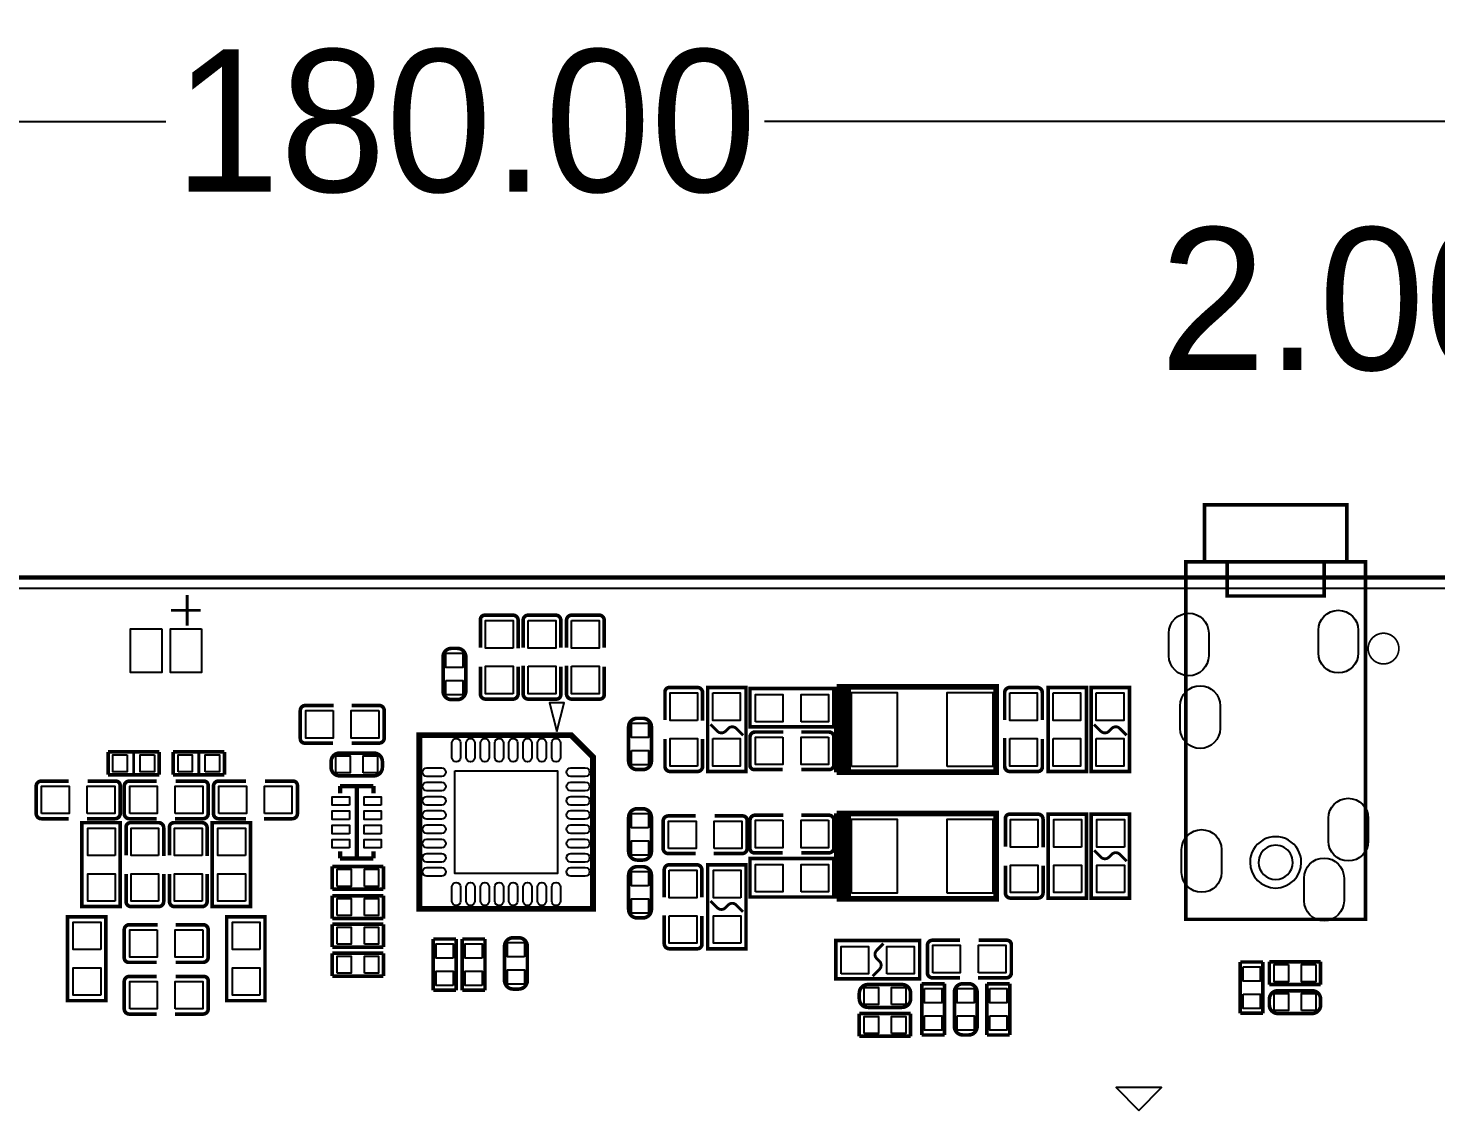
# Model space of a CAD drawing. Extents: x -114 to 119, y -60 to 69.
# Drawn here: x -15.34 to 34.07, y 31.24 to 69.28 of the extents above; entities that cross this region are included whole.
import ezdxf

# ---------------------------------------------------------------- set-up
doc = ezdxf.new("R2010")
doc.units = 0
doc.header["$MEASUREMENT"] = 0
doc.layers.get('0').update_dxf_attribs({"linetype": 'CONTINUOUS'})
doc.layers.get('Defpoints').update_dxf_attribs({"linetype": 'CONTINUOUS'})
doc.layers.add('ETCH_BOTTOM', color=253, linetype='CONTINUOUS')
doc.dimstyles.get("Standard").update_dxf_attribs({"dimtxt": 5, "dimasz": 0.18, "dimexe": 0.18, "dimexo": 0.0625, "dimgap": 0.09, "dimtad": 0, "dimtih": 1, "dimtoh": 1, "dimzin": 0, "dimdsep": 46, "dimtxsty": 'Standard', "dimcen": 0.09, "dimadec": 0, "dimazin": 0, "dimtfac": 1, "dimtofl": 0, "dimtmove": 0, "dimatfit": 3, "dimfxl": 0, "dimtolj": 1, "dimtzin": 0, "dimarcsym": 0})

# ---------------------------------------------------------------- blocks, each defined once
blk = doc.blocks.new('*D8')
at = {"color": 0, "linetype": 'Continuous', "lineweight": -2, "transparency": 16777216}
for p, q in [((-90, 48.031), (-90, 66.18)), ((-89.82, 66), (-10.507, 66)), ((89.82, 66), (10.507, 66)), ((90, 48.031), (90, 66.18))]:
    blk.add_line(p, q, dxfattribs=at)
at = {"color": 0, "linetype": 'Continuous', "transparency": 16777216}
for points in [[(-89.82, 66.03), (-89.82, 65.97), (-90, 66)], [(89.82, 66.03), (89.82, 65.97), (90, 66)]]:
    blk.add_solid(points, dxfattribs=at)
at = {"layer": 'Defpoints', "color": 0, "linetype": 'Continuous', "transparency": 16777216}
for p in [(90, 66), (-90, 47.968), (90, 47.968)]:
    blk.add_point(p, dxfattribs=at)
at = {"color": 0, "linetype": 'Continuous', "transparency": 16777216, "insert": (0, 66), "char_height": 5, "attachment_point": 5}
blk.add_mtext('\\A1;180.00', dxfattribs=at)
blk = doc.blocks.new('*D13')
at = {"color": 0, "linetype": 'Continuous', "lineweight": -2, "transparency": 16777216}
for p, q in [((37.827, 47.72), (37.827, 59.928)), ((39.827, 47.72), (39.827, 59.928)), ((37.827, 59.748), (37.647, 59.748)), ((39.647, 59.748), (38.007, 59.748))]:
    blk.add_line(p, q, dxfattribs=at)
at = {"color": 0, "linetype": 'Continuous', "transparency": 16777216}
for points in [[(38.007, 59.778), (38.007, 59.718), (37.827, 59.748)], [(39.647, 59.778), (39.647, 59.718), (39.827, 59.748)]]:
    blk.add_solid(points, dxfattribs=at)
at = {"layer": 'Defpoints', "color": 0, "linetype": 'Continuous', "transparency": 16777216}
for p in [(37.827, 59.748), (37.827, 47.657), (39.827, 47.657)]:
    blk.add_point(p, dxfattribs=at)
at = {"color": 0, "linetype": 'Continuous', "transparency": 16777216, "insert": (30.891, 59.748), "char_height": 5, "attachment_point": 5}
blk.add_mtext('\\A1;2.00', dxfattribs=at)

msp = doc.modelspace()

# ---------------------------------------------------------------- linework, layer by layer
at = {"layer": 'ETCH_BOTTOM'}
for points, format in [([(30.947995, 50.546, 0.127, 0.127, 0), (30.947995, 52.545996, 0.127, 0.127, 0), (25.948005, 52.545996, 0.127, 0.127, 0), (25.948005, 50.546, 0.127, 0.127, 0)], "xyseb"), ([(31.598006, 37.996012, 0.127, 0.127, 0), (31.598006, 50.546, 0.127, 0.127, 0), (25.297994, 50.546, 0.127, 0.127, 0), (25.297994, 37.996012, 0.127, 0.127, 0), (31.598006, 37.996012, 0.127, 0.127, 0)], "xyseb"), ([(30.147997, 50.546, 0.127, 0.127, 0), (30.147997, 49.346002, 0.127, 0.127, 0), (26.748003, 49.346002, 0.127, 0.127, 0), (26.748003, 50.546, 0.127, 0.127, 0)], "xyseb"), ([(-89.999998, 47.079103, 0.1524, 0.1524, 0), (-89.999998, -47.9679, 0.1524, 0.1524, 0.414214), (-87.967998, -49.9999, 0.1524, 0.1524, 0), (87.967998, -49.9999, 0.1524, 0.1524, 0.414214), (89.999998, -47.9679, 0.1524, 0.1524, 0), (89.999998, 47.968103, 0.1524, 0.1524, 0.414214), (87.967998, 50.000103, 0.1524, 0.1524, 0), (-87.967998, 50.000103, 0.1524, 0.1524, 0.414214), (-89.999998, 47.968103, 0.1524, 0.1524, 0), (-89.999998, 47.079103, 0.1524, 0.1524, 0)], "xyseb"), ([(-9.7663, 48.3108, 0.1016, 0.1016, 0), (-9.7663, 49.3776, 0.1016, 0.1016, 0)], "xyseb"), ([(-10.3251, 48.8442, 0.1016, 0.1016, 0), (-9.2837, 48.8442, 0.1016, 0.1016, 0)], "xyseb"), ([(1.8542, 47.50562, 0.127, 0.127, 0), (1.8542, 48.49622, 0.127, 0.127, 0.414214), (1.6764, 48.67402, 0.127, 0.127, 0), (0.6858, 48.67402, 0.127, 0.127, 0.414214), (0.5334, 48.52162, 0.127, 0.127, 0), (0.5334, 47.53102, 0.127, 0.127, 0)], "xyseb"), ([(3.3528, 47.53102, 0.127, 0.127, 0), (3.3528, 48.49622, 0.127, 0.127, 0.414214), (3.175, 48.67402, 0.127, 0.127, 0), (2.2098, 48.67402, 0.127, 0.127, 0.414214), (2.032, 48.49622, 0.127, 0.127, 0), (2.032, 47.53102, 0.127, 0.127, 0)], "xyseb"), ([(4.8768, 47.53102, 0.127, 0.127, 0), (4.8768, 48.49622, 0.127, 0.127, 0.414214), (4.699, 48.67402, 0.127, 0.127, 0), (3.7338, 48.67402, 0.127, 0.127, 0.414214), (3.556, 48.49622, 0.127, 0.127, 0), (3.556, 47.53102, 0.127, 0.127, 0)], "xyseb"), ([(32.772807, 47.500997, 0.059995, 0.059995, 1.000005), (31.695187, 47.500997, 0.059995, 0.059995, 0.999995), (32.772807, 47.500997, 0.059995, 0.059995, 0)], "xyseb"), ([(-0.281, 45.709103, 0.127, 0.127, 0), (-0.481, 45.709103, 0.127, 0.127, -0.414215), (-0.780999, 46.009103, 0.127, 0.127, 0), (-0.780999, 47.208897, 0.127, 0.127, -0.414215), (-0.481, 47.508897, 0.127, 0.127, 0), (-0.281, 47.508897, 0.127, 0.127, -0.414215), (0.018999, 47.208897, 0.127, 0.127, 0), (0.018999, 46.009103, 0.127, 0.127, -0.414215), (-0.281, 45.709103, 0.127, 0.127, 0)], "xyseb"), ([(2.032, 46.89602, 0.127, 0.127, 0), (2.032, 45.90542, 0.127, 0.127, 0.414214), (2.2098, 45.72762, 0.127, 0.127, 0), (3.2004, 45.72762, 0.127, 0.127, 0.414214), (3.3528, 45.88002, 0.127, 0.127, 0), (3.3528, 46.87062, 0.127, 0.127, 0)], "xyseb"), ([(3.556, 46.89602, 0.127, 0.127, 0), (3.556, 45.90542, 0.127, 0.127, 0.414214), (3.7338, 45.72762, 0.127, 0.127, 0), (4.7244, 45.72762, 0.127, 0.127, 0.414214), (4.8768, 45.88002, 0.127, 0.127, 0), (4.8768, 46.87062, 0.127, 0.127, 0)], "xyseb"), ([(0.5334, 46.87062, 0.127, 0.127, 0), (0.5334, 45.90542, 0.127, 0.127, 0.414214), (0.7112, 45.72762, 0.127, 0.127, 0), (1.6764, 45.72762, 0.127, 0.127, 0.414214), (1.8542, 45.90542, 0.127, 0.127, 0), (1.8542, 46.87062, 0.127, 0.127, 0)], "xyseb"), ([(8.3312, 44.96562, 0.127, 0.127, 0), (8.3312, 45.95622, 0.127, 0.127, 0.414214), (8.1534, 46.13402, 0.127, 0.127, 0), (7.1628, 46.13402, 0.127, 0.127, 0.414214), (7.0104, 45.98162, 0.127, 0.127, 0), (7.0104, 44.99102, 0.127, 0.127, 0)], "xyseb"), ([(9.8552, 43.18762, 0.127, 0.127, 0), (8.509, 43.18762, 0.127, 0.127, 0), (8.509, 46.13402, 0.127, 0.127, 0), (9.8552, 46.13402, 0.127, 0.127, 0), (9.8552, 43.18762, 0.127, 0.127, 0)], "xyseb"), ([(12.9413, 46.09592, 0.127, 0.127, 0), (12.9413, 44.74972, 0.127, 0.127, 0), (9.9949, 44.74972, 0.127, 0.127, 0), (9.9949, 46.09592, 0.127, 0.127, 0), (12.9413, 46.09592, 0.127, 0.127, 0)], "xyseb"), ([(13.040106, 46.160817, 0.200711, 0.200711, 0), (13.240106, 46.160817, 0.200711, 0.200711, 0), (13.240106, 43.160823, 0.200711, 0.200711, 0), (13.040106, 43.160823, 0.200711, 0.200711, 0), (14.240104, 43.160823, 0.200711, 0.200711, 0)], "xyseb"), ([(13.040106, 46.160817, 0.200711, 0.200711, 0), (13.040106, 43.160823, 0.200711, 0.200711, 0)], "xyseb"), ([(14.240104, 43.160823, 0.200711, 0.200711, 0), (18.640095, 43.160823, 0.200711, 0.200711, 0), (18.640095, 46.160817, 0.200711, 0.200711, 0), (13.040106, 46.160817, 0.200711, 0.200711, 0)], "xyseb"), ([(13.440105, 46.160817, 0.200711, 0.200711, 0), (13.440105, 43.160823, 0.200711, 0.200711, 0)], "xyseb"), ([(20.2565, 44.99102, 0.127, 0.127, 0), (20.2565, 45.95622, 0.127, 0.127, 0.414214), (20.0787, 46.13402, 0.127, 0.127, 0), (19.1135, 46.13402, 0.127, 0.127, 0.414214), (18.9357, 45.95622, 0.127, 0.127, 0), (18.9357, 44.99102, 0.127, 0.127, 0)], "xyseb"), ([(21.8059, 43.18762, 0.127, 0.127, 0), (20.4597, 43.18762, 0.127, 0.127, 0), (20.4597, 46.13402, 0.127, 0.127, 0), (21.8059, 46.13402, 0.127, 0.127, 0), (21.8059, 43.18762, 0.127, 0.127, 0)], "xyseb"), ([(23.3172, 43.18762, 0.127, 0.127, 0), (21.971, 43.18762, 0.127, 0.127, 0), (21.971, 46.13402, 0.127, 0.127, 0), (23.3172, 46.13402, 0.127, 0.127, 0), (23.3172, 43.18762, 0.127, 0.127, 0)], "xyseb"), ([(-4.6228, 45.5041, 0.127, 0.127, 0), (-5.6134, 45.5041, 0.127, 0.127, 0.414214), (-5.7912, 45.3263, 0.127, 0.127, 0), (-5.7912, 44.3357, 0.127, 0.127, 0.414214), (-5.6388, 44.1833, 0.127, 0.127, 0), (-4.6482, 44.1833, 0.127, 0.127, 0)], "xyseb"), ([(-3.9878, 44.1833, 0.127, 0.127, 0), (-3.0226, 44.1833, 0.127, 0.127, 0.414214), (-2.8448, 44.3611, 0.127, 0.127, 0), (-2.8448, 45.3263, 0.127, 0.127, 0.414214), (-3.0226, 45.5041, 0.127, 0.127, 0), (-3.9878, 45.5041, 0.127, 0.127, 0)], "xyseb"), ([(6.2341, 43.252923, 0.127, 0.127, 0), (6.0341, 43.252923, 0.127, 0.127, -0.414215), (5.734101, 43.552923, 0.127, 0.127, 0), (5.734101, 44.752717, 0.127, 0.127, -0.414215), (6.0341, 45.052717, 0.127, 0.127, 0), (6.2341, 45.052717, 0.127, 0.127, -0.414215), (6.534099, 44.752717, 0.127, 0.127, 0), (6.534099, 43.552923, 0.127, 0.127, -0.414215), (6.2341, 43.252923, 0.127, 0.127, 0)], "xyseb"), ([(-1.6129, 43.69562, 0.2032, 0.2032, 0), (-1.6129, 38.36162, 0.2032, 0.2032, 0), (4.4831, 38.36162, 0.2032, 0.2032, 0), (4.4831, 43.69562, 0.2032, 0.2032, 0), (3.7211, 44.45762, 0.2032, 0.2032, 0), (-1.6129, 44.45762, 0.2032, 0.2032, 0), (-1.6129, 43.69562, 0.2032, 0.2032, 0)], "xyseb"), ([(9.7536, 44.45762, 0.1, 0.1, 0), (9.514002, 44.697218, 0.1, 0.1, 0.414133), (9.231198, 44.697218, 0.1, 0.1, 0), (9.133002, 44.599022, 0.1, 0.1, -0.414133), (8.850198, 44.599022, 0.1, 0.1, 0), (8.6106, 44.83862, 0.1, 0.1, 0)], "xyseb"), ([(11.1633, 44.57192, 0.127, 0.127, 0), (10.1727, 44.57192, 0.127, 0.127, 0.414214), (9.9949, 44.39412, 0.127, 0.127, 0), (9.9949, 43.40352, 0.127, 0.127, 0.414214), (10.1473, 43.25112, 0.127, 0.127, 0), (11.1379, 43.25112, 0.127, 0.127, 0)], "xyseb"), ([(11.7983, 43.25112, 0.127, 0.127, 0), (12.7635, 43.25112, 0.127, 0.127, 0.414214), (12.9413, 43.42892, 0.127, 0.127, 0), (12.9413, 44.39412, 0.127, 0.127, 0.414214), (12.7635, 44.57192, 0.127, 0.127, 0), (11.7983, 44.57192, 0.127, 0.127, 0)], "xyseb"), ([(23.2156, 44.45762, 0.1, 0.1, 0), (22.976002, 44.697218, 0.1, 0.1, 0.414133), (22.693198, 44.697218, 0.1, 0.1, 0), (22.595002, 44.599022, 0.1, 0.1, -0.414133), (22.312198, 44.599022, 0.1, 0.1, 0), (22.0726, 44.83862, 0.1, 0.1, 0)], "xyseb"), ([(7.0104, 44.33062, 0.127, 0.127, 0), (7.0104, 43.36542, 0.127, 0.127, 0.414214), (7.1882, 43.18762, 0.127, 0.127, 0), (8.1534, 43.18762, 0.127, 0.127, 0.414214), (8.3312, 43.36542, 0.127, 0.127, 0), (8.3312, 44.33062, 0.127, 0.127, 0)], "xyseb"), ([(18.9357, 44.35602, 0.127, 0.127, 0), (18.9357, 43.36542, 0.127, 0.127, 0.414214), (19.1135, 43.18762, 0.127, 0.127, 0), (20.1041, 43.18762, 0.127, 0.127, 0.414214), (20.2565, 43.34002, 0.127, 0.127, 0), (20.2565, 44.33062, 0.127, 0.127, 0)], "xyseb"), ([(-12.540717, 43.872099, 0.127, 0.127, 0), (-10.740923, 43.872099, 0.127, 0.127, 0)], "xyseb"), ([(-12.540717, 43.072101, 0.127, 0.127, 0), (-12.540717, 43.872099, 0.127, 0.127, 0)], "xyseb"), ([(-11.64082, 43.872099, 0.1, 0.1, 0), (-11.64082, 43.072101, 0.1, 0.1, 0)], "xyseb"), ([(-10.740923, 43.872099, 0.127, 0.127, 0), (-10.740923, 43.072101, 0.127, 0.127, 0)], "xyseb"), ([(-10.254717, 43.872099, 0.127, 0.127, 0), (-8.454923, 43.872099, 0.127, 0.127, 0)], "xyseb"), ([(-10.254717, 43.072101, 0.127, 0.127, 0), (-10.254717, 43.872099, 0.127, 0.127, 0)], "xyseb"), ([(-9.35482, 43.072101, 0.1, 0.1, 0), (-9.35482, 43.872099, 0.1, 0.1, 0)], "xyseb"), ([(-8.454923, 43.872099, 0.127, 0.127, 0), (-8.454923, 43.072101, 0.127, 0.127, 0)], "xyseb"), ([(-2.910103, 43.534, 0.127, 0.127, 0), (-2.910103, 43.334, 0.127, 0.127, -0.414215), (-3.210103, 43.034001, 0.127, 0.127, 0), (-4.409897, 43.034001, 0.127, 0.127, -0.414215), (-4.709897, 43.334, 0.127, 0.127, 0), (-4.709897, 43.534, 0.127, 0.127, -0.414215), (-4.409897, 43.833999, 0.127, 0.127, 0), (-3.210103, 43.833999, 0.127, 0.127, -0.414215), (-2.910103, 43.534, 0.127, 0.127, 0)], "xyseb"), ([(-10.740923, 43.072101, 0.127, 0.127, 0), (-12.540717, 43.072101, 0.127, 0.127, 0)], "xyseb"), ([(-8.454923, 43.072101, 0.127, 0.127, 0), (-10.254717, 43.072101, 0.127, 0.127, 0)], "xyseb"), ([(-13.9192, 42.8498, 0.127, 0.127, 0), (-14.8844, 42.8498, 0.127, 0.127, 0.414214), (-15.0622, 42.672, 0.127, 0.127, 0), (-15.0622, 41.7068, 0.127, 0.127, 0.414214), (-14.8844, 41.529, 0.127, 0.127, 0), (-13.9192, 41.529, 0.127, 0.127, 0)], "xyseb"), ([(-13.2842, 41.529, 0.127, 0.127, 0), (-12.2936, 41.529, 0.127, 0.127, 0.414214), (-12.1158, 41.7068, 0.127, 0.127, 0), (-12.1158, 42.6974, 0.127, 0.127, 0.414214), (-12.2682, 42.8498, 0.127, 0.127, 0), (-13.2588, 42.8498, 0.127, 0.127, 0)], "xyseb"), ([(-10.82802, 42.8498, 0.127, 0.127, 0), (-11.79322, 42.8498, 0.127, 0.127, 0.414214), (-11.97102, 42.672, 0.127, 0.127, 0), (-11.97102, 41.7068, 0.127, 0.127, 0.414214), (-11.79322, 41.529, 0.127, 0.127, 0), (-10.82802, 41.529, 0.127, 0.127, 0)], "xyseb"), ([(-10.19302, 41.529, 0.127, 0.127, 0), (-9.20242, 41.529, 0.127, 0.127, 0.414214), (-9.02462, 41.7068, 0.127, 0.127, 0), (-9.02462, 42.6974, 0.127, 0.127, 0.414214), (-9.17702, 42.8498, 0.127, 0.127, 0), (-10.16762, 42.8498, 0.127, 0.127, 0)], "xyseb"), ([(-7.6962, 42.8498, 0.127, 0.127, 0), (-8.6614, 42.8498, 0.127, 0.127, 0.414214), (-8.8392, 42.672, 0.127, 0.127, 0), (-8.8392, 41.7068, 0.127, 0.127, 0.414214), (-8.6614, 41.529, 0.127, 0.127, 0), (-7.6962, 41.529, 0.127, 0.127, 0)], "xyseb"), ([(-7.0612, 41.529, 0.127, 0.127, 0), (-6.0706, 41.529, 0.127, 0.127, 0.414214), (-5.8928, 41.7068, 0.127, 0.127, 0), (-5.8928, 42.6974, 0.127, 0.127, 0.414214), (-6.0452, 42.8498, 0.127, 0.127, 0), (-7.0358, 42.8498, 0.127, 0.127, 0)], "xyseb"), ([(-4.394073, 42.672, 0.1524, 0.1524, 0), (-3.225673, 42.672, 0.1524, 0.1524, 0)], "xyseb"), ([(-4.394073, 42.418, 0.1524, 0.1524, 0), (-4.394073, 42.672, 0.1524, 0.1524, 0)], "xyseb"), ([(-3.809873, 40.132, 0.1524, 0.1524, 0), (-3.809873, 42.672, 0.1524, 0.1524, 0)], "xyseb"), ([(-3.225673, 42.672, 0.1524, 0.1524, 0), (-3.225673, 42.418, 0.1524, 0.1524, 0)], "xyseb"), ([(6.0341, 41.877717, 0.127, 0.127, 0), (6.2341, 41.877717, 0.127, 0.127, -0.414215), (6.534099, 41.577717, 0.127, 0.127, 0), (6.534099, 40.377923, 0.127, 0.127, -0.414215), (6.2341, 40.077923, 0.127, 0.127, 0), (6.0341, 40.077923, 0.127, 0.127, -0.414215), (5.734101, 40.377923, 0.127, 0.127, 0), (5.734101, 41.577717, 0.127, 0.127, -0.414215), (6.0341, 41.877717, 0.127, 0.127, 0)], "xyseb"), ([(8.0899, 41.62552, 0.127, 0.127, 0), (7.1247, 41.62552, 0.127, 0.127, 0.414214), (6.9469, 41.44772, 0.127, 0.127, 0), (6.9469, 40.48252, 0.127, 0.127, 0.414214), (7.1247, 40.30472, 0.127, 0.127, 0), (8.0899, 40.30472, 0.127, 0.127, 0)], "xyseb"), ([(8.7249, 40.30472, 0.127, 0.127, 0), (9.7155, 40.30472, 0.127, 0.127, 0.414214), (9.8933, 40.48252, 0.127, 0.127, 0), (9.8933, 41.47312, 0.127, 0.127, 0.414214), (9.7409, 41.62552, 0.127, 0.127, 0), (8.7503, 41.62552, 0.127, 0.127, 0)], "xyseb"), ([(11.1633, 41.65092, 0.127, 0.127, 0), (10.1727, 41.65092, 0.127, 0.127, 0.414214), (9.9949, 41.47312, 0.127, 0.127, 0), (9.9949, 40.48252, 0.127, 0.127, 0.414214), (10.1473, 40.33012, 0.127, 0.127, 0), (11.1379, 40.33012, 0.127, 0.127, 0)], "xyseb"), ([(11.7983, 40.33012, 0.127, 0.127, 0), (12.7635, 40.33012, 0.127, 0.127, 0.414214), (12.9413, 40.50792, 0.127, 0.127, 0), (12.9413, 41.47312, 0.127, 0.127, 0.414214), (12.7635, 41.65092, 0.127, 0.127, 0), (11.7983, 41.65092, 0.127, 0.127, 0)], "xyseb"), ([(13.040106, 41.715817, 0.200711, 0.200711, 0), (13.240106, 41.715817, 0.200711, 0.200711, 0), (13.240106, 38.715823, 0.200711, 0.200711, 0), (13.040106, 38.715823, 0.200711, 0.200711, 0), (14.240104, 38.715823, 0.200711, 0.200711, 0)], "xyseb"), ([(13.040106, 41.715817, 0.200711, 0.200711, 0), (13.040106, 38.715823, 0.200711, 0.200711, 0)], "xyseb"), ([(14.240104, 38.715823, 0.200711, 0.200711, 0), (18.640095, 38.715823, 0.200711, 0.200711, 0), (18.640095, 41.715817, 0.200711, 0.200711, 0), (13.040106, 41.715817, 0.200711, 0.200711, 0)], "xyseb"), ([(13.440105, 41.715817, 0.200711, 0.200711, 0), (13.440105, 38.715823, 0.200711, 0.200711, 0)], "xyseb"), ([(20.2819, 40.52062, 0.127, 0.127, 0), (20.2819, 41.51122, 0.127, 0.127, 0.414214), (20.1041, 41.68902, 0.127, 0.127, 0), (19.1135, 41.68902, 0.127, 0.127, 0.414214), (18.9611, 41.53662, 0.127, 0.127, 0), (18.9611, 40.54602, 0.127, 0.127, 0)], "xyseb"), ([(20.4597, 41.68902, 0.127, 0.127, 0), (21.8059, 41.68902, 0.127, 0.127, 0), (21.8059, 38.74262, 0.127, 0.127, 0), (20.4597, 38.74262, 0.127, 0.127, 0), (20.4597, 41.68902, 0.127, 0.127, 0)], "xyseb"), ([(21.971, 41.68902, 0.127, 0.127, 0), (23.3172, 41.68902, 0.127, 0.127, 0), (23.3172, 38.74262, 0.127, 0.127, 0), (21.971, 38.74262, 0.127, 0.127, 0), (21.971, 41.68902, 0.127, 0.127, 0)], "xyseb"), ([(-13.45692, 41.3893, 0.127, 0.127, 0), (-12.11072, 41.3893, 0.127, 0.127, 0), (-12.11072, 38.4429, 0.127, 0.127, 0), (-13.45692, 38.4429, 0.127, 0.127, 0), (-13.45692, 41.3893, 0.127, 0.127, 0)], "xyseb"), ([(-10.58672, 40.2209, 0.127, 0.127, 0), (-10.58672, 41.2115, 0.127, 0.127, 0.414214), (-10.76452, 41.3893, 0.127, 0.127, 0), (-11.75512, 41.3893, 0.127, 0.127, 0.414214), (-11.90752, 41.2369, 0.127, 0.127, 0), (-11.90752, 40.2463, 0.127, 0.127, 0)], "xyseb"), ([(-9.06272, 40.2209, 0.127, 0.127, 0), (-9.06272, 41.2115, 0.127, 0.127, 0.414214), (-9.24052, 41.3893, 0.127, 0.127, 0), (-10.23112, 41.3893, 0.127, 0.127, 0.414214), (-10.38352, 41.2369, 0.127, 0.127, 0), (-10.38352, 40.2463, 0.127, 0.127, 0)], "xyseb"), ([(-8.88492, 41.3893, 0.127, 0.127, 0), (-7.53872, 41.3893, 0.127, 0.127, 0), (-7.53872, 38.4429, 0.127, 0.127, 0), (-8.88492, 38.4429, 0.127, 0.127, 0), (-8.88492, 41.3893, 0.127, 0.127, 0)], "xyseb"), ([(29.047999, 39.996008, 1.000007), (27.848001, 39.995983, 0.999993), (29.047999, 39.996008)], "xyb"), ([(-4.394073, 40.386, 0.1524, 0.1524, 0), (-4.394073, 40.132, 0.1524, 0.1524, 0)], "xyseb"), ([(-4.394073, 40.132, 0.1524, 0.1524, 0), (-3.225673, 40.132, 0.1524, 0.1524, 0)], "xyseb"), ([(-3.225673, 40.132, 0.1524, 0.1524, 0), (-3.225673, 40.386, 0.1524, 0.1524, 0)], "xyseb"), ([(12.9413, 40.12692, 0.127, 0.127, 0), (12.9413, 38.78072, 0.127, 0.127, 0), (9.9949, 38.78072, 0.127, 0.127, 0), (9.9949, 40.12692, 0.127, 0.127, 0), (12.9413, 40.12692, 0.127, 0.127, 0)], "xyseb"), ([(22.0726, 40.41902, 0.1, 0.1, 0), (22.312198, 40.179422, 0.1, 0.1, 0.414133), (22.595002, 40.179422, 0.1, 0.1, 0), (22.693198, 40.277618, 0.1, 0.1, -0.414133), (22.976002, 40.277618, 0.1, 0.1, 0), (23.2156, 40.03802, 0.1, 0.1, 0)], "xyseb"), ([(-11.90752, 39.5859, 0.127, 0.127, 0), (-11.90752, 38.6207, 0.127, 0.127, 0.414214), (-11.72972, 38.4429, 0.127, 0.127, 0), (-10.76452, 38.4429, 0.127, 0.127, 0.414214), (-10.58672, 38.6207, 0.127, 0.127, 0), (-10.58672, 39.5859, 0.127, 0.127, 0)], "xyseb"), ([(-10.38352, 39.5859, 0.127, 0.127, 0), (-10.38352, 38.6207, 0.127, 0.127, 0.414214), (-10.20572, 38.4429, 0.127, 0.127, 0), (-9.24052, 38.4429, 0.127, 0.127, 0.414214), (-9.06272, 38.6207, 0.127, 0.127, 0), (-9.06272, 39.5859, 0.127, 0.127, 0)], "xyseb"), ([(-4.671797, 39.853819, 0.127, 0.127, 0), (-2.872003, 39.853819, 0.127, 0.127, 0)], "xyseb"), ([(-4.671797, 39.053821, 0.127, 0.127, 0), (-4.671797, 39.853819, 0.127, 0.127, 0)], "xyseb"), ([(-2.872003, 39.853819, 0.127, 0.127, 0), (-2.872003, 39.053821, 0.127, 0.127, 0)], "xyseb"), ([(6.0341, 39.845717, 0.127, 0.127, 0), (6.2341, 39.845717, 0.127, 0.127, -0.414215), (6.534099, 39.545717, 0.127, 0.127, 0), (6.534099, 38.345923, 0.127, 0.127, -0.414215), (6.2341, 38.045923, 0.127, 0.127, 0), (6.0341, 38.045923, 0.127, 0.127, -0.414215), (5.734101, 38.345923, 0.127, 0.127, 0), (5.734101, 39.545717, 0.127, 0.127, -0.414215), (6.0341, 39.845717, 0.127, 0.127, 0)], "xyseb"), ([(8.3058, 38.76802, 0.127, 0.127, 0), (8.3058, 39.73322, 0.127, 0.127, 0.414214), (8.128, 39.91102, 0.127, 0.127, 0), (7.1628, 39.91102, 0.127, 0.127, 0.414214), (6.985, 39.73322, 0.127, 0.127, 0), (6.985, 38.76802, 0.127, 0.127, 0)], "xyseb"), ([(8.509, 39.91102, 0.127, 0.127, 0), (9.8552, 39.91102, 0.127, 0.127, 0), (9.8552, 36.96462, 0.127, 0.127, 0), (8.509, 36.96462, 0.127, 0.127, 0), (8.509, 39.91102, 0.127, 0.127, 0)], "xyseb"), ([(18.9611, 39.88562, 0.127, 0.127, 0), (18.9611, 38.92042, 0.127, 0.127, 0.414214), (19.1389, 38.74262, 0.127, 0.127, 0), (20.1041, 38.74262, 0.127, 0.127, 0.414214), (20.2819, 38.92042, 0.127, 0.127, 0), (20.2819, 39.88562, 0.127, 0.127, 0)], "xyseb"), ([(-2.872003, 39.053821, 0.127, 0.127, 0), (-4.671797, 39.053821, 0.127, 0.127, 0)], "xyseb"), ([(-4.671797, 38.825119, 0.127, 0.127, 0), (-2.872003, 38.825119, 0.127, 0.127, 0)], "xyseb"), ([(-4.671797, 38.025121, 0.127, 0.127, 0), (-4.671797, 38.825119, 0.127, 0.127, 0)], "xyseb"), ([(-2.872003, 38.825119, 0.127, 0.127, 0), (-2.872003, 38.025121, 0.127, 0.127, 0)], "xyseb"), ([(8.6106, 38.64102, 0.1, 0.1, 0), (8.850198, 38.401422, 0.1, 0.1, 0.414133), (9.133002, 38.401422, 0.1, 0.1, 0), (9.231198, 38.499618, 0.1, 0.1, -0.414133), (9.514002, 38.499618, 0.1, 0.1, 0), (9.7536, 38.26002, 0.1, 0.1, 0)], "xyseb"), ([(-13.96492, 38.0873, 0.127, 0.127, 0), (-12.61872, 38.0873, 0.127, 0.127, 0), (-12.61872, 35.1409, 0.127, 0.127, 0), (-13.96492, 35.1409, 0.127, 0.127, 0), (-13.96492, 38.0873, 0.127, 0.127, 0)], "xyseb"), ([(-8.37692, 38.0873, 0.127, 0.127, 0), (-7.03072, 38.0873, 0.127, 0.127, 0), (-7.03072, 35.1409, 0.127, 0.127, 0), (-8.37692, 35.1409, 0.127, 0.127, 0), (-8.37692, 38.0873, 0.127, 0.127, 0)], "xyseb"), ([(-2.872003, 38.025121, 0.127, 0.127, 0), (-4.671797, 38.025121, 0.127, 0.127, 0)], "xyseb"), ([(6.985, 38.13302, 0.127, 0.127, 0), (6.985, 37.14242, 0.127, 0.127, 0.414214), (7.1628, 36.96462, 0.127, 0.127, 0), (8.1534, 36.96462, 0.127, 0.127, 0.414214), (8.3058, 37.11702, 0.127, 0.127, 0), (8.3058, 38.10762, 0.127, 0.127, 0)], "xyseb"), ([(-10.80262, 37.8079, 0.127, 0.127, 0), (-11.79322, 37.8079, 0.127, 0.127, 0.414214), (-11.97102, 37.6301, 0.127, 0.127, 0), (-11.97102, 36.6395, 0.127, 0.127, 0.414214), (-11.81862, 36.4871, 0.127, 0.127, 0), (-10.82802, 36.4871, 0.127, 0.127, 0)], "xyseb"), ([(-10.16762, 36.4871, 0.127, 0.127, 0), (-9.20242, 36.4871, 0.127, 0.127, 0.414214), (-9.02462, 36.6649, 0.127, 0.127, 0), (-9.02462, 37.6301, 0.127, 0.127, 0.414214), (-9.20242, 37.8079, 0.127, 0.127, 0), (-10.16762, 37.8079, 0.127, 0.127, 0)], "xyseb"), ([(-4.671797, 37.821819, 0.127, 0.127, 0), (-2.872003, 37.821819, 0.127, 0.127, 0)], "xyseb"), ([(-4.671797, 37.021821, 0.127, 0.127, 0), (-4.671797, 37.821819, 0.127, 0.127, 0)], "xyseb"), ([(-2.872003, 37.821819, 0.127, 0.127, 0), (-2.872003, 37.021821, 0.127, 0.127, 0)], "xyseb"), ([(-2.872003, 37.021821, 0.127, 0.127, 0), (-4.671797, 37.021821, 0.127, 0.127, 0)], "xyseb"), ([(-1.123899, 37.305717, 0.127, 0.127, 0), (-0.323901, 37.305717, 0.127, 0.127, 0)], "xyseb"), ([(-1.123899, 35.505923, 0.127, 0.127, 0), (-1.123899, 37.305717, 0.127, 0.127, 0)], "xyseb"), ([(-0.323901, 37.305717, 0.127, 0.127, 0), (-0.323901, 35.505923, 0.127, 0.127, 0)], "xyseb"), ([(-0.107899, 37.305717, 0.127, 0.127, 0), (0.692099, 37.305717, 0.127, 0.127, 0)], "xyseb"), ([(-0.107899, 35.505923, 0.127, 0.127, 0), (-0.107899, 37.305717, 0.127, 0.127, 0)], "xyseb"), ([(0.692099, 37.305717, 0.127, 0.127, 0), (0.692099, 35.505923, 0.127, 0.127, 0)], "xyseb"), ([(1.678, 37.348897, 0.127, 0.127, 0), (1.878, 37.348897, 0.127, 0.127, -0.414215), (2.177999, 37.048897, 0.127, 0.127, 0), (2.177999, 35.849103, 0.127, 0.127, -0.414215), (1.878, 35.549103, 0.127, 0.127, 0), (1.678, 35.549103, 0.127, 0.127, -0.414215), (1.378001, 35.849103, 0.127, 0.127, 0), (1.378001, 37.048897, 0.127, 0.127, -0.414215), (1.678, 37.348897, 0.127, 0.127, 0)], "xyseb"), ([(15.9512, 37.2491, 0.127, 0.127, 0), (15.9512, 35.9029, 0.127, 0.127, 0), (13.0048, 35.9029, 0.127, 0.127, 0), (13.0048, 37.2491, 0.127, 0.127, 0), (15.9512, 37.2491, 0.127, 0.127, 0)], "xyseb"), ([(14.6812, 37.1475, 0.1, 0.1, 0), (14.441602, 36.907902, 0.1, 0.1, 0.414133), (14.441602, 36.625098, 0.1, 0.1, 0), (14.539798, 36.526902, 0.1, 0.1, -0.414133), (14.539798, 36.244098, 0.1, 0.1, 0), (14.3002, 36.0045, 0.1, 0.1, 0)], "xyseb"), ([(17.36598, 37.2618, 0.127, 0.127, 0), (16.40078, 37.2618, 0.127, 0.127, 0.414214), (16.22298, 37.084, 0.127, 0.127, 0), (16.22298, 36.1188, 0.127, 0.127, 0.414214), (16.40078, 35.941, 0.127, 0.127, 0), (17.36598, 35.941, 0.127, 0.127, 0)], "xyseb"), ([(18.00098, 35.941, 0.127, 0.127, 0), (18.99158, 35.941, 0.127, 0.127, 0.414214), (19.16938, 36.1188, 0.127, 0.127, 0), (19.16938, 37.1094, 0.127, 0.127, 0.414214), (19.01698, 37.2618, 0.127, 0.127, 0), (18.02638, 37.2618, 0.127, 0.127, 0)], "xyseb"), ([(-4.671797, 36.805819, 0.127, 0.127, 0), (-2.872003, 36.805819, 0.127, 0.127, 0)], "xyseb"), ([(-4.671797, 36.005821, 0.127, 0.127, 0), (-4.671797, 36.805819, 0.127, 0.127, 0)], "xyseb"), ([(-2.872003, 36.805819, 0.127, 0.127, 0), (-2.872003, 36.005821, 0.127, 0.127, 0)], "xyseb"), ([(28.226283, 36.506099, 0.127, 0.127, 0), (30.026077, 36.506099, 0.127, 0.127, 0)], "xyseb"), ([(28.226283, 35.706101, 0.127, 0.127, 0), (28.226283, 36.506099, 0.127, 0.127, 0)], "xyseb"), ([(30.026077, 36.506099, 0.127, 0.127, 0), (30.026077, 35.706101, 0.127, 0.127, 0)], "xyseb"), ([(27.202181, 34.698203, 0.127, 0.127, 0), (27.202181, 36.497997, 0.127, 0.127, 0)], "xyseb"), ([(27.202181, 36.497997, 0.127, 0.127, 0), (28.002179, 36.497997, 0.127, 0.127, 0)], "xyseb"), ([(28.002179, 36.497997, 0.127, 0.127, 0), (28.002179, 34.698203, 0.127, 0.127, 0)], "xyseb"), ([(-10.82802, 35.9918, 0.127, 0.127, 0), (-11.79322, 35.9918, 0.127, 0.127, 0.414214), (-11.97102, 35.814, 0.127, 0.127, 0), (-11.97102, 34.8488, 0.127, 0.127, 0.414214), (-11.79322, 34.671, 0.127, 0.127, 0), (-10.82802, 34.671, 0.127, 0.127, 0)], "xyseb"), ([(-10.19302, 34.671, 0.127, 0.127, 0), (-9.20242, 34.671, 0.127, 0.127, 0.414214), (-9.02462, 34.8488, 0.127, 0.127, 0), (-9.02462, 35.8394, 0.127, 0.127, 0.414214), (-9.17702, 35.9918, 0.127, 0.127, 0), (-10.16762, 35.9918, 0.127, 0.127, 0)], "xyseb"), ([(-2.872003, 36.005821, 0.127, 0.127, 0), (-4.671797, 36.005821, 0.127, 0.127, 0)], "xyseb"), ([(15.631897, 35.406, 0.127, 0.127, 0), (15.631897, 35.206, 0.127, 0.127, -0.414215), (15.331897, 34.906001, 0.127, 0.127, 0), (14.132103, 34.906001, 0.127, 0.127, -0.414215), (13.832103, 35.206, 0.127, 0.127, 0), (13.832103, 35.406, 0.127, 0.127, -0.414215), (14.132103, 35.705999, 0.127, 0.127, 0), (15.331897, 35.705999, 0.127, 0.127, -0.414215), (15.631897, 35.406, 0.127, 0.127, 0)], "xyseb"), ([(16.026181, 33.936203, 0.127, 0.127, 0), (16.026181, 35.735997, 0.127, 0.127, 0)], "xyseb"), ([(16.026181, 35.735997, 0.127, 0.127, 0), (16.826179, 35.735997, 0.127, 0.127, 0)], "xyseb"), ([(16.826179, 35.735997, 0.127, 0.127, 0), (16.826179, 33.936203, 0.127, 0.127, 0)], "xyseb"), ([(17.66918, 33.936203, 0.127, 0.127, 0), (17.46918, 33.936203, 0.127, 0.127, -0.414215), (17.169181, 34.236203, 0.127, 0.127, 0), (17.169181, 35.435997, 0.127, 0.127, -0.414215), (17.46918, 35.735997, 0.127, 0.127, 0), (17.66918, 35.735997, 0.127, 0.127, -0.414215), (17.969179, 35.435997, 0.127, 0.127, 0), (17.969179, 34.236203, 0.127, 0.127, -0.414215), (17.66918, 33.936203, 0.127, 0.127, 0)], "xyseb"), ([(18.312181, 33.936203, 0.127, 0.127, 0), (18.312181, 35.735997, 0.127, 0.127, 0)], "xyseb"), ([(18.312181, 35.735997, 0.127, 0.127, 0), (19.112179, 35.735997, 0.127, 0.127, 0)], "xyseb"), ([(19.112179, 35.735997, 0.127, 0.127, 0), (19.112179, 33.936203, 0.127, 0.127, 0)], "xyseb"), ([(30.026077, 35.706101, 0.127, 0.127, 0), (28.226283, 35.706101, 0.127, 0.127, 0)], "xyseb"), ([(-0.323901, 35.505923, 0.127, 0.127, 0), (-1.123899, 35.505923, 0.127, 0.127, 0)], "xyseb"), ([(0.692099, 35.505923, 0.127, 0.127, 0), (-0.107899, 35.505923, 0.127, 0.127, 0)], "xyseb"), ([(30.026077, 35.1901, 0.127, 0.127, 0), (30.026077, 34.9901, 0.127, 0.127, -0.414215), (29.726077, 34.690101, 0.127, 0.127, 0), (28.526283, 34.690101, 0.127, 0.127, -0.414215), (28.226283, 34.9901, 0.127, 0.127, 0), (28.226283, 35.1901, 0.127, 0.127, -0.414215), (28.526283, 35.490099, 0.127, 0.127, 0), (29.726077, 35.490099, 0.127, 0.127, -0.414215), (30.026077, 35.1901, 0.127, 0.127, 0)], "xyseb"), ([(13.832103, 34.689999, 0.127, 0.127, 0), (15.631897, 34.689999, 0.127, 0.127, 0)], "xyseb"), ([(13.832103, 33.890001, 0.127, 0.127, 0), (13.832103, 34.689999, 0.127, 0.127, 0)], "xyseb"), ([(15.631897, 34.689999, 0.127, 0.127, 0), (15.631897, 33.890001, 0.127, 0.127, 0)], "xyseb"), ([(28.002179, 34.698203, 0.127, 0.127, 0), (27.202181, 34.698203, 0.127, 0.127, 0)], "xyseb"), ([(15.631897, 33.890001, 0.127, 0.127, 0), (13.832103, 33.890001, 0.127, 0.127, 0)], "xyseb"), ([(16.826179, 33.936203, 0.127, 0.127, 0), (16.026181, 33.936203, 0.127, 0.127, 0)], "xyseb"), ([(19.112179, 33.936203, 0.127, 0.127, 0), (18.312181, 33.936203, 0.127, 0.127, 0)], "xyseb")]:
    msp.add_lwpolyline(points, format=format, dxfattribs=at)
for points in [[(-87.967998, -49.6189, -0.414214), (-89.618998, -47.9679), (-89.618998, 47.968103, -0.414214), (-87.967998, 49.619103), (87.967998, 49.619103, -0.414214), (89.618998, 47.968103), (89.618998, -47.9679, -0.414214), (87.967998, -49.6189)], [(26.097992, 48.046005), (26.097992, 47.246007, -1), (24.697995, 47.246007), (24.697995, 48.046005, -1)], [(31.347994, 48.146005), (31.347994, 47.346006, -1), (29.947997, 47.346006), (29.947997, 48.146005, -1)], [(26.497991, 45.495997), (26.497991, 44.695999, -1), (25.097994, 44.695999), (25.097994, 45.495997, -1)], [(-0.46736, 43.680634), (-0.46736, 44.188634, -1), (-0.16256, 44.188634), (-0.16256, 43.680634, -1)], [(0.032766, 43.680634), (0.032766, 44.188634, -1), (0.337566, 44.188634), (0.337566, 43.680634, -1)], [(0.532638, 43.680634), (0.532638, 44.188634, -1), (0.837438, 44.188634), (0.837438, 43.680634, -1)], [(1.032764, 43.680634), (1.032764, 44.188634, -1), (1.337564, 44.188634), (1.337564, 43.680634, -1)], [(1.532636, 43.680634), (1.532636, 44.188634, -1), (1.837436, 44.188634), (1.837436, 43.680634, -1)], [(2.032762, 43.680634), (2.032762, 44.188634, -1), (2.337562, 44.188634), (2.337562, 43.680634, -1)], [(2.532634, 43.680634), (2.532634, 44.188634, -1), (2.837434, 44.188634), (2.837434, 43.680634, -1)], [(3.03276, 43.680634), (3.03276, 44.188634, -1), (3.33756, 44.188634), (3.33756, 43.680634, -1)], [(-0.835914, 43.00728), (-1.343914, 43.00728, -1), (-1.343914, 43.31208), (-0.835914, 43.31208, -1)], [(4.214114, 43.00728), (3.706114, 43.00728, -1), (3.706114, 43.31208), (4.214114, 43.31208, -1)], [(-0.835914, 42.507154), (-1.343914, 42.507154, -1), (-1.343914, 42.811954), (-0.835914, 42.811954, -1)], [(4.214114, 42.507154), (3.706114, 42.507154, -1), (3.706114, 42.811954), (4.214114, 42.811954, -1)], [(-0.835914, 42.007282), (-1.343914, 42.007282, -1), (-1.343914, 42.312082), (-0.835914, 42.312082, -1)], [(4.214114, 42.007282), (3.706114, 42.007282, -1), (3.706114, 42.312082), (4.214114, 42.312082, -1)], [(30.298009, 40.745994), (30.298009, 41.545993, -1), (31.698006, 41.545993), (31.698006, 40.745994, -1)], [(-0.835914, 41.507156), (-1.343914, 41.507156, -1), (-1.343914, 41.811956), (-0.835914, 41.811956, -1)], [(4.214114, 41.507156), (3.706114, 41.507156, -1), (3.706114, 41.811956), (4.214114, 41.811956, -1)], [(-0.835914, 41.007284), (-1.343914, 41.007284, -1), (-1.343914, 41.312084), (-0.835914, 41.312084, -1)], [(4.214114, 41.007284), (3.706114, 41.007284, -1), (3.706114, 41.312084), (4.214114, 41.312084, -1)], [(26.548004, 40.445995), (26.548004, 39.645996, -1), (25.148007, 39.645996), (25.148007, 40.445995, -1)], [(-0.835914, 40.507158), (-1.343914, 40.507158, -1), (-1.343914, 40.811958), (-0.835914, 40.811958, -1)], [(4.214114, 40.507158), (3.706114, 40.507158, -1), (3.706114, 40.811958), (4.214114, 40.811958, -1)], [(29.347998, 39.996008, 1), (27.548002, 39.995992, 1)], [(-0.835914, 40.007286), (-1.343914, 40.007286, -1), (-1.343914, 40.312086), (-0.835914, 40.312086, -1)], [(4.214114, 40.007286), (3.706114, 40.007286, -1), (3.706114, 40.312086), (4.214114, 40.312086, -1)], [(30.847995, 39.445997), (30.847995, 38.645998, -1), (29.447998, 38.645998), (29.447998, 39.445997, -1)], [(-0.835914, 39.50716), (-1.343914, 39.50716, -1), (-1.343914, 39.81196), (-0.835914, 39.81196, -1)], [(4.214114, 39.50716), (3.706114, 39.50716, -1), (3.706114, 39.81196), (4.214114, 39.81196, -1)], [(-0.46736, 38.630606), (-0.46736, 39.138606, -1), (-0.16256, 39.138606), (-0.16256, 38.630606, -1)], [(0.032766, 38.630606), (0.032766, 39.138606, -1), (0.337566, 39.138606), (0.337566, 38.630606, -1)], [(0.532638, 38.630606), (0.532638, 39.138606, -1), (0.837438, 39.138606), (0.837438, 38.630606, -1)], [(1.032764, 38.630606), (1.032764, 39.138606, -1), (1.337564, 39.138606), (1.337564, 38.630606, -1)], [(1.532636, 38.630606), (1.532636, 39.138606, -1), (1.837436, 39.138606), (1.837436, 38.630606, -1)], [(2.032762, 38.630606), (2.032762, 39.138606, -1), (2.337562, 39.138606), (2.337562, 38.630606, -1)], [(2.532634, 38.630606), (2.532634, 39.138606, -1), (2.837434, 39.138606), (2.837434, 38.630606, -1)], [(3.03276, 38.630606), (3.03276, 39.138606, -1), (3.33756, 39.138606), (3.33756, 38.630606, -1)]]:
    msp.add_lwpolyline(points, format="xyb", close=True, dxfattribs=at)
for points in [[(1.6764, 47.51832), (0.7112, 47.51832), (0.7112, 48.48352), (1.6764, 48.48352)], [(2.2098, 48.48352), (3.175, 48.48352), (3.175, 47.51832), (2.2098, 47.51832)], [(3.7338, 48.48352), (4.699, 48.48352), (4.699, 47.51832), (3.7338, 47.51832)], [(-10.656799, 48.190988), (-10.656799, 46.666988), (-11.748999, 46.666988), (-11.748999, 48.190988)], [(-9.256801, 48.190988), (-9.256801, 46.666988), (-10.349001, 46.666988), (-10.349001, 48.190988)], [(-0.680949, 47.337739), (-0.081051, 47.337739), (-0.081051, 46.837638), (-0.680949, 46.837638)], [(1.6764, 45.91812), (0.7112, 45.91812), (0.7112, 46.88332), (1.6764, 46.88332)], [(2.2098, 46.88332), (3.175, 46.88332), (3.175, 45.91812), (2.2098, 45.91812)], [(3.7338, 46.88332), (4.699, 46.88332), (4.699, 45.91812), (3.7338, 45.91812)], [(-0.680949, 46.380362), (-0.081051, 46.380362), (-0.081051, 45.880261), (-0.680949, 45.880261)], [(13.563752, 43.360873), (13.563752, 45.960767), (15.163648, 45.960767), (15.163648, 43.360873)], [(16.916552, 43.360873), (16.916552, 45.960767), (18.516448, 45.960767), (18.516448, 43.360873)], [(3.2131, 44.58462), (3.4671, 45.60062), (2.9591, 45.60062)], [(8.1534, 44.97832), (7.1882, 44.97832), (7.1882, 45.94352), (8.1534, 45.94352)], [(8.6868, 45.94352), (9.652, 45.94352), (9.652, 44.97832), (8.6868, 44.97832)], [(10.1854, 44.92752), (10.1854, 45.89272), (11.1506, 45.89272), (11.1506, 44.92752)], [(11.7856, 44.92752), (11.7856, 45.89272), (12.7508, 45.89272), (12.7508, 44.92752)], [(19.1135, 45.94352), (20.0787, 45.94352), (20.0787, 44.97832), (19.1135, 44.97832)], [(20.6375, 45.94352), (21.6027, 45.94352), (21.6027, 44.97832), (20.6375, 44.97832)], [(22.1488, 45.94352), (23.114, 45.94352), (23.114, 44.97832), (22.1488, 44.97832)], [(-4.6355, 45.3263), (-4.6355, 44.3611), (-5.6007, 44.3611), (-5.6007, 45.3263)], [(-3.0353, 45.3263), (-3.0353, 44.3611), (-4.0005, 44.3611), (-4.0005, 45.3263)], [(5.834151, 44.881559), (6.434049, 44.881559), (6.434049, 44.381458), (5.834151, 44.381458)], [(8.1534, 43.37812), (7.1882, 43.37812), (7.1882, 44.34332), (8.1534, 44.34332)], [(8.6868, 44.34332), (9.652, 44.34332), (9.652, 43.37812), (8.6868, 43.37812)], [(11.1506, 44.39412), (11.1506, 43.42892), (10.1854, 43.42892), (10.1854, 44.39412)], [(12.7508, 44.39412), (12.7508, 43.42892), (11.7856, 43.42892), (11.7856, 44.39412)], [(19.1135, 44.34332), (20.0787, 44.34332), (20.0787, 43.37812), (19.1135, 43.37812)], [(20.6375, 44.34332), (21.6027, 44.34332), (21.6027, 43.37812), (20.6375, 43.37812)], [(22.1488, 44.34332), (23.114, 44.34332), (23.114, 43.37812), (22.1488, 43.37812)], [(-11.869458, 43.772049), (-11.869458, 43.172151), (-12.369559, 43.172151), (-12.369559, 43.772049)], [(-10.912081, 43.772049), (-10.912081, 43.172151), (-11.412182, 43.172151), (-11.412182, 43.772049)], [(-10.083571, 43.172151), (-10.083571, 43.772049), (-9.583471, 43.772049), (-9.583471, 43.172151)], [(-9.126195, 43.172151), (-9.126195, 43.772049), (-8.626094, 43.772049), (-8.626094, 43.172151)], [(-4.538751, 43.134051), (-4.538751, 43.733949), (-4.038651, 43.733949), (-4.038651, 43.134051)], [(-3.581375, 43.134051), (-3.581375, 43.733949), (-3.081274, 43.733949), (-3.081274, 43.134051)], [(5.834151, 43.924182), (6.434049, 43.924182), (6.434049, 43.424081), (5.834151, 43.424081)], [(-0.3683, 43.21302), (3.2385, 43.21302), (3.2385, 39.60622), (-0.3683, 39.60622)], [(-14.8717, 41.7068), (-14.8717, 42.672), (-13.9065, 42.672), (-13.9065, 41.7068)], [(-13.2715, 41.7068), (-13.2715, 42.672), (-12.3063, 42.672), (-12.3063, 41.7068)], [(-11.78052, 41.7068), (-11.78052, 42.672), (-10.81532, 42.672), (-10.81532, 41.7068)], [(-10.18032, 41.7068), (-10.18032, 42.672), (-9.21512, 42.672), (-9.21512, 41.7068)], [(-8.6487, 41.7068), (-8.6487, 42.672), (-7.6835, 42.672), (-7.6835, 41.7068)], [(-7.0485, 41.7068), (-7.0485, 42.672), (-6.0833, 42.672), (-6.0833, 41.7068)], [(-4.069994, 42.002062), (-4.669892, 42.002062), (-4.669892, 42.302062), (-4.069994, 42.302062)], [(-2.949854, 42.002316), (-3.549752, 42.002316), (-3.549752, 42.302316), (-2.949854, 42.302316)], [(-4.069994, 41.501936), (-4.669892, 41.501936), (-4.669892, 41.801936), (-4.069994, 41.801936)], [(-2.949854, 41.50219), (-3.549752, 41.50219), (-3.549752, 41.80219), (-2.949854, 41.80219)], [(6.434049, 41.206458), (5.834151, 41.206458), (5.834151, 41.706559), (6.434049, 41.706559)], [(13.563752, 38.915873), (13.563752, 41.515767), (15.163648, 41.515767), (15.163648, 38.915873)], [(16.916552, 38.915873), (16.916552, 41.515767), (18.516448, 41.515767), (18.516448, 38.915873)], [(-12.28852, 40.2336), (-13.25372, 40.2336), (-13.25372, 41.1988), (-12.28852, 41.1988)], [(-10.76452, 40.2336), (-11.72972, 40.2336), (-11.72972, 41.1988), (-10.76452, 41.1988)], [(-9.24052, 40.2336), (-10.20572, 40.2336), (-10.20572, 41.1988), (-9.24052, 41.1988)], [(-7.71652, 40.2336), (-8.68172, 40.2336), (-8.68172, 41.1988), (-7.71652, 41.1988)], [(-4.069994, 41.00181), (-4.669892, 41.00181), (-4.669892, 41.30181), (-4.069994, 41.30181)], [(-2.949854, 41.002064), (-3.549752, 41.002064), (-3.549752, 41.302064), (-2.949854, 41.302064)], [(7.1374, 40.48252), (7.1374, 41.44772), (8.1026, 41.44772), (8.1026, 40.48252)], [(8.7376, 40.48252), (8.7376, 41.44772), (9.7028, 41.44772), (9.7028, 40.48252)], [(11.1506, 41.47312), (11.1506, 40.50792), (10.1854, 40.50792), (10.1854, 41.47312)], [(12.7508, 41.47312), (12.7508, 40.50792), (11.7856, 40.50792), (11.7856, 41.47312)], [(20.1041, 40.53332), (19.1389, 40.53332), (19.1389, 41.49852), (20.1041, 41.49852)], [(21.6281, 40.53332), (20.6629, 40.53332), (20.6629, 41.49852), (21.6281, 41.49852)], [(23.1394, 40.53332), (22.1742, 40.53332), (22.1742, 41.49852), (23.1394, 41.49852)], [(-4.069994, 40.501684), (-4.669892, 40.501684), (-4.669892, 40.801684), (-4.069994, 40.801684)], [(-2.949854, 40.501938), (-3.549752, 40.501938), (-3.549752, 40.801938), (-2.949854, 40.801938)], [(6.434049, 40.249081), (5.834151, 40.249081), (5.834151, 40.749182), (6.434049, 40.749182)], [(-12.28852, 38.6334), (-13.25372, 38.6334), (-13.25372, 39.5986), (-12.28852, 39.5986)], [(-10.76452, 38.6334), (-11.72972, 38.6334), (-11.72972, 39.5986), (-10.76452, 39.5986)], [(-9.24052, 38.6334), (-10.20572, 38.6334), (-10.20572, 39.5986), (-9.24052, 39.5986)], [(-7.71652, 38.6334), (-8.68172, 38.6334), (-8.68172, 39.5986), (-7.71652, 39.5986)], [(-4.500651, 39.153871), (-4.500651, 39.753769), (-4.000551, 39.753769), (-4.000551, 39.153871)], [(-3.543275, 39.153871), (-3.543275, 39.753769), (-3.043174, 39.753769), (-3.043174, 39.153871)], [(6.434049, 39.174458), (5.834151, 39.174458), (5.834151, 39.674559), (6.434049, 39.674559)], [(7.1628, 39.72052), (8.128, 39.72052), (8.128, 38.75532), (7.1628, 38.75532)], [(9.6774, 38.75532), (8.7122, 38.75532), (8.7122, 39.72052), (9.6774, 39.72052)], [(10.1854, 38.95852), (10.1854, 39.92372), (11.1506, 39.92372), (11.1506, 38.95852)], [(11.7856, 38.95852), (11.7856, 39.92372), (12.7508, 39.92372), (12.7508, 38.95852)], [(20.1041, 38.93312), (19.1389, 38.93312), (19.1389, 39.89832), (20.1041, 39.89832)], [(21.6281, 38.93312), (20.6629, 38.93312), (20.6629, 39.89832), (21.6281, 39.89832)], [(23.1394, 38.93312), (22.1742, 38.93312), (22.1742, 39.89832), (23.1394, 39.89832)], [(-4.500651, 38.125171), (-4.500651, 38.725069), (-4.000551, 38.725069), (-4.000551, 38.125171)], [(-3.543275, 38.125171), (-3.543275, 38.725069), (-3.043174, 38.725069), (-3.043174, 38.125171)], [(6.434049, 38.217081), (5.834151, 38.217081), (5.834151, 38.717182), (6.434049, 38.717182)], [(7.1628, 38.12032), (8.128, 38.12032), (8.128, 37.15512), (7.1628, 37.15512)], [(9.6774, 37.15512), (8.7122, 37.15512), (8.7122, 38.12032), (9.6774, 38.12032)], [(-12.79652, 36.9316), (-13.76172, 36.9316), (-13.76172, 37.8968), (-12.79652, 37.8968)], [(-10.81532, 37.6301), (-10.81532, 36.6649), (-11.78052, 36.6649), (-11.78052, 37.6301)], [(-9.21512, 37.6301), (-9.21512, 36.6649), (-10.18032, 36.6649), (-10.18032, 37.6301)], [(-7.20852, 36.9316), (-8.17372, 36.9316), (-8.17372, 37.8968), (-7.20852, 37.8968)], [(-4.500651, 37.121871), (-4.500651, 37.721769), (-4.000551, 37.721769), (-4.000551, 37.121871)], [(-3.543275, 37.121871), (-3.543275, 37.721769), (-3.043174, 37.721769), (-3.043174, 37.121871)], [(-0.423951, 36.634458), (-1.023849, 36.634458), (-1.023849, 37.134559), (-0.423951, 37.134559)], [(0.592049, 36.634458), (-0.007849, 36.634458), (-0.007849, 37.134559), (0.592049, 37.134559)], [(2.077949, 36.677638), (1.478051, 36.677638), (1.478051, 37.177739), (2.077949, 37.177739)], [(16.41348, 36.1188), (16.41348, 37.084), (17.37868, 37.084), (17.37868, 36.1188)], [(18.01368, 36.1188), (18.01368, 37.084), (18.97888, 37.084), (18.97888, 36.1188)], [(-4.500651, 36.105871), (-4.500651, 36.705769), (-4.000551, 36.705769), (-4.000551, 36.105871)], [(-3.543275, 36.105871), (-3.543275, 36.705769), (-3.043174, 36.705769), (-3.043174, 36.105871)], [(13.1953, 36.0807), (13.1953, 37.0459), (14.1605, 37.0459), (14.1605, 36.0807)], [(14.7955, 36.0807), (14.7955, 37.0459), (15.7607, 37.0459), (15.7607, 36.0807)], [(-12.79652, 35.3314), (-13.76172, 35.3314), (-13.76172, 36.2966), (-12.79652, 36.2966)], [(-7.20852, 35.3314), (-8.17372, 35.3314), (-8.17372, 36.2966), (-7.20852, 36.2966)], [(-0.423951, 35.677081), (-1.023849, 35.677081), (-1.023849, 36.177182), (-0.423951, 36.177182)], [(0.592049, 35.677081), (-0.007849, 35.677081), (-0.007849, 36.177182), (0.592049, 36.177182)], [(2.077949, 35.720261), (1.478051, 35.720261), (1.478051, 36.220362), (2.077949, 36.220362)], [(27.302231, 36.326839), (27.902129, 36.326839), (27.902129, 35.826738), (27.302231, 35.826738)], [(28.897542, 36.406049), (28.897542, 35.806151), (28.397441, 35.806151), (28.397441, 36.406049)], [(29.854919, 36.406049), (29.854919, 35.806151), (29.354818, 35.806151), (29.354818, 36.406049)], [(-11.78052, 34.8488), (-11.78052, 35.814), (-10.81532, 35.814), (-10.81532, 34.8488)], [(-10.18032, 34.8488), (-10.18032, 35.814), (-9.21512, 35.814), (-9.21512, 34.8488)], [(14.003249, 35.006051), (14.003249, 35.605949), (14.503349, 35.605949), (14.503349, 35.006051)], [(14.960625, 35.006051), (14.960625, 35.605949), (15.460726, 35.605949), (15.460726, 35.006051)], [(16.126231, 35.564839), (16.726129, 35.564839), (16.726129, 35.064738), (16.126231, 35.064738)], [(17.269231, 35.564839), (17.869129, 35.564839), (17.869129, 35.064738), (17.269231, 35.064738)], [(18.412231, 35.564839), (19.012129, 35.564839), (19.012129, 35.064738), (18.412231, 35.064738)], [(27.302231, 35.369462), (27.902129, 35.369462), (27.902129, 34.869361), (27.302231, 34.869361)], [(28.397429, 34.790151), (28.397429, 35.390049), (28.897529, 35.390049), (28.897529, 34.790151)], [(29.354805, 34.790151), (29.354805, 35.390049), (29.854906, 35.390049), (29.854906, 34.790151)], [(16.126231, 34.607462), (16.726129, 34.607462), (16.726129, 34.107361), (16.126231, 34.107361)], [(17.269231, 34.607462), (17.869129, 34.607462), (17.869129, 34.107361), (17.269231, 34.107361)], [(18.412231, 34.607462), (19.012129, 34.607462), (19.012129, 34.107361), (18.412231, 34.107361)], [(14.003249, 33.990051), (14.003249, 34.589949), (14.503349, 34.589949), (14.503349, 33.990051)], [(14.960625, 33.990051), (14.960625, 34.589949), (15.460726, 34.589949), (15.460726, 33.990051)], [(23.64613, 31.287974), (24.445976, 32.088074), (22.84603, 32.088074)]]:
    msp.add_lwpolyline(points, close=True, dxfattribs=at)

# ---------------------------------------------------------------- dimensions: what is measured, and where the dimension line sits
at = {"linetype": 'Continuous'}
for base, p1, p2, picture, middle in [((89.999998, 66), (-89.999998, 47.968105), (89.999998, 47.968103), '*D8', (0, 66)), ((37.827179, 59.748448), (39.827175, 47.657105), (37.827179, 47.657105), '*D13', (30.890512, 59.748448))]:
    dim = msp.add_linear_dim(base=base, p1=p1, p2=p2, dimstyle='Standard', dxfattribs=at)
    dim.commit()
    dim.dimension.update_dxf_attribs({"geometry": picture, "text_midpoint": middle})

doc.saveas('drawing.dxf')
